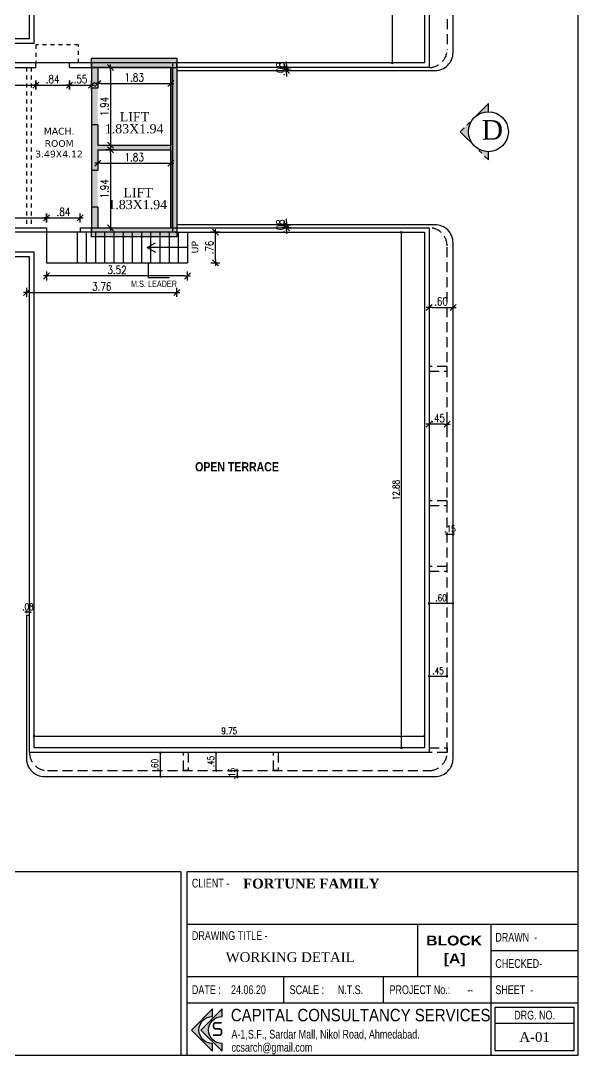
# Model space of a CAD drawing. Header units: inches. Extents: x 14331 to 14549, y 2557 to 2714.
# Drawn here: x 14510.08 to 14524.02, y 2571.93 to 2597.78 of the extents above; entities that cross this region are included whole.
import ezdxf
from ezdxf.enums import TextEntityAlignment as Align

# ---------------------------------------------------------------- set-up
doc = ezdxf.new("R2010")
doc.units = ezdxf.units.IN
doc.header["$LTSCALE"] = 0.25
doc.header["$MEASUREMENT"] = 0
doc.header["$PDMODE"] = 35
for name, pattern in [('CENTER2', [1.125, 0.75, -0.125, 0.125, -0.125]), ('DASHEDX2', [1.5, 1, -0.5]), ('HIDDEN', [0.375, 0.25, -0.125])]:
    doc.linetypes.add(name, pattern=pattern)
for name, color, linetype in [('dim-details', 7, 'Continuous'), ('edges', 1, 'Continuous'), ('proj-internal', 1, 'DASHEDX2'), ('ROOM TEXT', 7, 'Continuous'), ('SECLINE', 7, 'HIDDEN'), ('steel', 251, 'Continuous'), ('text', 7, 'Continuous'), ('text-large', 7, 'Continuous'), ('text-small', 7, 'Continuous'), ('vp', 7, 'Continuous'), ('wall', 7, 'Continuous'), ('wall hatch', 7, 'Continuous'), ('walls', 7, 'Continuous'), ('WORKING DIM', 7, 'Continuous')]:
    doc.layers.add(name, color=color, linetype=linetype)
doc.layers.add('P-COL', color=7, linetype='Continuous', lineweight=30)
doc.layers.add('P-COLHAT', color=8, linetype='Continuous', lineweight=25)
doc.styles.add('ARIAL', font='TIMES_0.TTF')
doc.styles.add('ARL', font='swisscl_0.ttf')
doc.styles.add('B', font='ARIBLK_0.TTF')
doc.styles.add('BOLD TIME', font='TIMESBD_0.TTF')
doc.styles.add('romans', font='romans.shx', dxfattribs={"width": 0.8})
doc.styles.add('SansSerif', font='sanss__.ttf', dxfattribs={"width": 0.8})
doc.styles.add('TIME', font='TIMES_0.TTF')
doc.styles.add('verdana', font='VERDANA_0.TTF')
doc.styles.add('XFD', font='ARIALNB_0.TTF')
doc.dimstyles.new('121', dxfattribs={"dimscale": 0.1, "dimtxt": 1.65, "dimasz": 0.2, "dimexe": 0.03125, "dimexo": 0.25, "dimgap": 0.5, "dimtad": 1, "dimzin": 4, "dimdsep": 46, "dimtxsty": 'romans', "dimblk1": 'MINITICK', "dimblk2": 'MINITICK', "dimsah": 1, "dimcen": 1, "dimse1": 1, "dimse2": 1, "dimclrd": 252, "dimclre": 256, "dimclrt": 7, "dimadec": 3, "dimazin": 0, "dimtfac": 0.8, "dimtix": 1, "dimtmove": 2, "dimatfit": 3, "dimfxl": 0, "dimtolj": 1, "dimtzin": 3, "dimarcsym": 0})
doc.dimstyles.new('minitick-100', dxfattribs={"dimscale": 0.1, "dimtxt": 2, "dimasz": 0.75, "dimexe": 0.03125, "dimexo": 0.25, "dimgap": 0.5, "dimtad": 1, "dimzin": 4, "dimdsep": 46, "dimtxsty": 'romans', "dimblk1": 'MINITICK', "dimblk2": 'MINITICK', "dimsah": 1, "dimcen": 1, "dimse1": 1, "dimse2": 1, "dimclrd": 252, "dimclre": 256, "dimclrt": 256, "dimadec": 3, "dimazin": 0, "dimtfac": 0.8, "dimtix": 1, "dimtmove": 2, "dimatfit": 3, "dimfxl": 0, "dimtolj": 1, "dimtzin": 3, "dimarcsym": 0})

# ---------------------------------------------------------------- blocks, each defined once
blk = doc.blocks.new('MINITICK')
at = {"color": 7}
for p, q in [((1, 1), (-1, -1)), ((-1, 0), (1, 0)), ((0, -1.5), (0, 1.5))]:
    blk.add_line(p, q, dxfattribs=at)
blk = doc.blocks.new('*D7')
at = {"layer": 'Defpoints', "color": 0, "transparency": 16777216}
for p in [(14510.731, 2592.26), (14514.25, 2592.018), (14510.731, 2591.399)]:
    blk.add_point(p, dxfattribs=at)
at = {"layer": 'dim-details', "color": 252, "lineweight": -2, "transparency": 16777216}
blk.add_line((14514.175, 2591.399), (14510.806, 2591.399), dxfattribs=at)
at = {"layer": 'dim-details', "color": 252, "lineweight": -2, "transparency": 16777216, "xscale": 0.07500000000000001, "yscale": 0.07500000000000001, "zscale": 0.07500000000000001, "rotation": 180}
blk.add_blockref('MINITICK', (14510.731, 2591.399), dxfattribs=at)
at = {"layer": 'dim-details', "color": 252, "lineweight": -2, "transparency": 16777216, "xscale": 0.07500000000000001, "yscale": 0.07500000000000001, "zscale": 0.07500000000000001}
blk.add_blockref('MINITICK', (14514.25, 2591.399), dxfattribs=at)
at = {"layer": 'dim-details', "transparency": 16777216, "insert": (14512.49, 2591.549), "char_height": 0.2, "attachment_point": 5, "style": 'romans'}
blk.add_mtext('\\A1;3.52', dxfattribs=at)
blk = doc.blocks.new('*D8')
at = {"layer": 'Defpoints', "color": 0, "ltscale": 10, "transparency": 16777216}
for p in [(14510.232, 2593.182), (14513.988, 2593.182), (14513.988, 2590.987)]:
    blk.add_point(p, dxfattribs=at)
at = {"layer": 'walls', "color": 252, "lineweight": -2, "ltscale": 10, "transparency": 16777216}
blk.add_line((14510.307, 2590.987), (14513.913, 2590.987), dxfattribs=at)
at = {"layer": 'walls', "color": 252, "lineweight": -2, "ltscale": 10, "transparency": 16777216, "xscale": 0.07500000000000001, "yscale": 0.07500000000000001, "zscale": 0.07500000000000001, "rotation": 180}
blk.add_blockref('MINITICK', (14510.232, 2590.987), dxfattribs=at)
at = {"layer": 'walls', "color": 252, "lineweight": -2, "ltscale": 10, "transparency": 16777216, "xscale": 0.07500000000000001, "yscale": 0.07500000000000001, "zscale": 0.07500000000000001}
blk.add_blockref('MINITICK', (14513.988, 2590.987), dxfattribs=at)
at = {"layer": 'walls', "ltscale": 10, "transparency": 16777216, "insert": (14512.11, 2591.137), "char_height": 0.2, "attachment_point": 5, "style": 'romans'}
blk.add_mtext('\\A1;3.76', dxfattribs=at)
blk = doc.blocks.new('*D9')
at = {"layer": 'Defpoints', "color": 0, "ltscale": 10, "transparency": 16777216}
for p in [(14514.25, 2592.49), (14514.948, 2592.49), (14514.25, 2591.73)]:
    blk.add_point(p, dxfattribs=at)
at = {"layer": 'dim-details', "color": 252, "lineweight": -2, "ltscale": 10, "transparency": 16777216}
blk.add_line((14514.948, 2591.805), (14514.948, 2592.415), dxfattribs=at)
at = {"layer": 'dim-details', "color": 252, "lineweight": -2, "ltscale": 10, "transparency": 16777216, "xscale": 0.07500000000000001, "yscale": 0.07500000000000001, "zscale": 0.07500000000000001}
for p, rotation in [((14514.948, 2592.49), 90), ((14514.948, 2591.73), 270)]:
    blk.add_blockref('MINITICK', p, dxfattribs=dict(at, rotation=rotation))
at = {"layer": 'dim-details', "ltscale": 10, "transparency": 16777216, "insert": (14514.798, 2592.11), "char_height": 0.2, "attachment_point": 5, "rotation": 90, "style": 'romans'}
blk.add_mtext('\\A1;.76', dxfattribs=at)
blk = doc.blocks.new('TITLE')
at = {"layer": 'text-large'}
for points in [[(-2.4884, 0.3588), (-2.4884, 0.4159), (-2.6781, 0.2261), (-2.4884, 0.0364), (-2.4884, 0.0935), (-2.4884, 0.1047, -1), (-2.4884, 0.3476)], [(-2.5931, 0.2261), (-2.4033, 0.0364), (-2.4033, 0.0935), (-2.4033, 0.1047, -1), (-2.4033, 0.3476), (-2.4033, 0.3588), (-2.4033, 0.4159)]]:
    blk.add_hatch(color=256, dxfattribs=at).paths.add_polyline_path(points)
for points in [[(-2.4884, 0.4159), (-2.6781, 0.2261), (-2.4884, 0.0364), (-2.4884, 0.0935), (-2.4884, 0.1047, -1), (-2.4884, 0.3476), (-2.4884, 0.3588)], [(-2.4033, 0.4159), (-2.5931, 0.2261), (-2.4033, 0.0364), (-2.4033, 0.0935), (-2.4033, 0.1047, -1), (-2.4033, 0.3476), (-2.4033, 0.3588)]]:
    blk.add_lwpolyline(points, format="xyb", close=True, dxfattribs=at)
at = {"layer": 'text-small', "color": 174, "true_color": 0x00008f, "const_width": 0.015}
blk.add_lwpolyline([(-2.4076, 0.2911), (-2.4592, 0.2911, 0.414214), (-2.4792, 0.2711), (-2.4792, 0.2558, 0.414214), (-2.4592, 0.2358), (-2.4282, 0.2358, -0.414214), (-2.4082, 0.2158), (-2.4082, 0.2, -0.414214), (-2.4282, 0.18), (-2.4832, 0.18)], format="xyb", dxfattribs=at)
at = {"layer": 'text-large', "style": 'SansSerif', "width": 0.861038}
blk.add_text(' CAPITAL CONSULTANCY SERVICES', height=0.111328, dxfattribs=at).set_placement((-2.3621, 0.3036))
at = {"layer": 'text-small', "color": 174, "true_color": 0x00008f, "style": 'ARL'}
for s, p in [('A-1,S.F., Sardar Mall, Nikol Road, Ahmedabad.', (-2.3194, 0.1492)), ('ccsarch@gmail.com', (-2.3194, 0.0322))]:
    blk.add_text(s, height=0.078125, dxfattribs=at).set_placement(p)
blk = doc.blocks.new('*D1041')
at = {"layer": 'Defpoints', "color": 0, "ltscale": 10, "transparency": 16777216}
for p in [(14512.007, 2596.349), (14513.836, 2596.349), (14513.836, 2596.208)]:
    blk.add_point(p, dxfattribs=at)
at = {"layer": 'dim-details', "color": 252, "lineweight": -2, "ltscale": 10, "transparency": 16777216}
blk.add_line((14512.082, 2596.208), (14513.761, 2596.208), dxfattribs=at)
at = {"layer": 'dim-details', "color": 252, "lineweight": -2, "ltscale": 10, "transparency": 16777216, "xscale": 0.07500000000000001, "yscale": 0.07500000000000001, "zscale": 0.07500000000000001, "rotation": 180}
blk.add_blockref('MINITICK', (14512.007, 2596.208), dxfattribs=at)
at = {"layer": 'dim-details', "color": 252, "lineweight": -2, "ltscale": 10, "transparency": 16777216, "xscale": 0.07500000000000001, "yscale": 0.07500000000000001, "zscale": 0.07500000000000001}
blk.add_blockref('MINITICK', (14513.836, 2596.208), dxfattribs=at)
at = {"layer": 'dim-details', "ltscale": 10, "transparency": 16777216, "insert": (14512.921, 2596.358), "char_height": 0.2, "attachment_point": 5, "style": 'romans'}
blk.add_mtext('\\A1;1.83', dxfattribs=at)
blk = doc.blocks.new('*D1042')
at = {"layer": 'Defpoints', "color": 0, "ltscale": 10, "transparency": 16777216}
for p in [(14512.007, 2596.606), (14512.314, 2594.663), (14512.325, 2594.663)]:
    blk.add_point(p, dxfattribs=at)
at = {"layer": 'dim-details', "color": 252, "lineweight": -2, "ltscale": 10, "transparency": 16777216}
blk.add_line((14512.325, 2596.531), (14512.325, 2594.738), dxfattribs=at)
at = {"layer": 'dim-details', "color": 252, "lineweight": -2, "ltscale": 10, "transparency": 16777216, "xscale": 0.07500000000000001, "yscale": 0.07500000000000001, "zscale": 0.07500000000000001}
for p, rotation in [((14512.325, 2596.606), 90), ((14512.325, 2594.663), 270)]:
    blk.add_blockref('MINITICK', p, dxfattribs=dict(at, rotation=rotation))
at = {"layer": 'dim-details', "ltscale": 10, "transparency": 16777216, "insert": (14512.175, 2595.635), "char_height": 0.2, "attachment_point": 5, "rotation": 90, "style": 'romans'}
blk.add_mtext('\\A1;1.94', dxfattribs=at)
blk = doc.blocks.new('*D1043')
at = {"layer": 'Defpoints', "color": 0, "ltscale": 10, "transparency": 16777216}
for p in [(14512.007, 2594.549), (14513.836, 2594.549), (14513.836, 2594.215)]:
    blk.add_point(p, dxfattribs=at)
at = {"layer": 'dim-details', "color": 252, "lineweight": -2, "ltscale": 10, "transparency": 16777216}
blk.add_line((14512.082, 2594.215), (14513.761, 2594.215), dxfattribs=at)
at = {"layer": 'dim-details', "color": 252, "lineweight": -2, "ltscale": 10, "transparency": 16777216, "xscale": 0.07500000000000001, "yscale": 0.07500000000000001, "zscale": 0.07500000000000001, "rotation": 180}
blk.add_blockref('MINITICK', (14512.007, 2594.215), dxfattribs=at)
at = {"layer": 'dim-details', "color": 252, "lineweight": -2, "ltscale": 10, "transparency": 16777216, "xscale": 0.07500000000000001, "yscale": 0.07500000000000001, "zscale": 0.07500000000000001}
blk.add_blockref('MINITICK', (14513.836, 2594.215), dxfattribs=at)
at = {"layer": 'dim-details', "ltscale": 10, "transparency": 16777216, "insert": (14512.921, 2594.365), "char_height": 0.2, "attachment_point": 5, "style": 'romans'}
blk.add_mtext('\\A1;1.83', dxfattribs=at)
blk = doc.blocks.new('*D1044')
at = {"layer": 'Defpoints', "color": 0, "ltscale": 10, "transparency": 16777216}
for p in [(14512.007, 2594.549), (14512.314, 2592.605), (14512.325, 2592.605)]:
    blk.add_point(p, dxfattribs=at)
at = {"layer": 'dim-details', "color": 252, "lineweight": -2, "ltscale": 10, "transparency": 16777216}
blk.add_line((14512.325, 2594.474), (14512.325, 2592.68), dxfattribs=at)
at = {"layer": 'dim-details', "color": 252, "lineweight": -2, "ltscale": 10, "transparency": 16777216, "xscale": 0.07500000000000001, "yscale": 0.07500000000000001, "zscale": 0.07500000000000001}
for p, rotation in [((14512.325, 2594.549), 90), ((14512.325, 2592.605), 270)]:
    blk.add_blockref('MINITICK', p, dxfattribs=dict(at, rotation=rotation))
at = {"layer": 'dim-details', "ltscale": 10, "transparency": 16777216, "insert": (14512.175, 2593.577), "char_height": 0.2, "attachment_point": 5, "rotation": 90, "style": 'romans'}
blk.add_mtext('\\A1;1.94', dxfattribs=at)
blk = doc.blocks.new('*D1051')
at = {"layer": 'Defpoints', "color": 0, "ltscale": 10, "transparency": 16777216}
for p in [(14508.208, 2596.606), (14510.461, 2596.606), (14510.461, 2596.168)]:
    blk.add_point(p, dxfattribs=at)
at = {"layer": 'dim-details', "color": 252, "lineweight": -2, "ltscale": 10, "transparency": 16777216}
blk.add_line((14508.283, 2596.168), (14510.386, 2596.168), dxfattribs=at)
at = {"layer": 'dim-details', "color": 252, "lineweight": -2, "ltscale": 10, "transparency": 16777216, "xscale": 0.07500000000000001, "yscale": 0.07500000000000001, "zscale": 0.07500000000000001, "rotation": 180}
blk.add_blockref('MINITICK', (14508.208, 2596.168), dxfattribs=at)
at = {"layer": 'dim-details', "color": 252, "lineweight": -2, "ltscale": 10, "transparency": 16777216, "xscale": 0.07500000000000001, "yscale": 0.07500000000000001, "zscale": 0.07500000000000001}
blk.add_blockref('MINITICK', (14510.461, 2596.168), dxfattribs=at)
at = {"layer": 'dim-details', "ltscale": 10, "transparency": 16777216, "insert": (14509.334, 2596.318), "char_height": 0.2, "attachment_point": 5, "style": 'romans'}
blk.add_mtext('\\A1;2.25', dxfattribs=at)
blk = doc.blocks.new('*D1052')
at = {"layer": 'Defpoints', "color": 0, "ltscale": 10, "transparency": 16777216}
for p in [(14510.461, 2596.606), (14511.301, 2596.606), (14511.301, 2596.168)]:
    blk.add_point(p, dxfattribs=at)
at = {"layer": 'dim-details', "color": 252, "lineweight": -2, "ltscale": 10, "transparency": 16777216}
blk.add_line((14510.536, 2596.168), (14511.226, 2596.168), dxfattribs=at)
at = {"layer": 'dim-details', "color": 252, "lineweight": -2, "ltscale": 10, "transparency": 16777216, "xscale": 0.07500000000000001, "yscale": 0.07500000000000001, "zscale": 0.07500000000000001, "rotation": 180}
blk.add_blockref('MINITICK', (14510.461, 2596.168), dxfattribs=at)
at = {"layer": 'dim-details', "color": 252, "lineweight": -2, "ltscale": 10, "transparency": 16777216, "xscale": 0.07500000000000001, "yscale": 0.07500000000000001, "zscale": 0.07500000000000001}
blk.add_blockref('MINITICK', (14511.301, 2596.168), dxfattribs=at)
at = {"layer": 'dim-details', "ltscale": 10, "transparency": 16777216, "insert": (14510.881, 2596.318), "char_height": 0.2, "attachment_point": 5, "style": 'romans'}
blk.add_mtext('\\A1;.84', dxfattribs=at)
blk = doc.blocks.new('*D1053')
at = {"layer": 'Defpoints', "color": 0, "ltscale": 10, "transparency": 16777216}
for p in [(14511.301, 2596.606), (14511.854, 2596.606), (14511.854, 2596.168)]:
    blk.add_point(p, dxfattribs=at)
at = {"layer": 'dim-details', "color": 252, "lineweight": -2, "ltscale": 10, "transparency": 16777216}
blk.add_line((14511.376, 2596.168), (14511.779, 2596.168), dxfattribs=at)
at = {"layer": 'dim-details', "color": 252, "lineweight": -2, "ltscale": 10, "transparency": 16777216, "xscale": 0.07500000000000001, "yscale": 0.07500000000000001, "zscale": 0.07500000000000001, "rotation": 180}
blk.add_blockref('MINITICK', (14511.301, 2596.168), dxfattribs=at)
at = {"layer": 'dim-details', "color": 252, "lineweight": -2, "ltscale": 10, "transparency": 16777216, "xscale": 0.07500000000000001, "yscale": 0.07500000000000001, "zscale": 0.07500000000000001}
blk.add_blockref('MINITICK', (14511.854, 2596.168), dxfattribs=at)
at = {"layer": 'dim-details', "ltscale": 10, "transparency": 16777216, "insert": (14511.578, 2596.318), "char_height": 0.2, "attachment_point": 5, "style": 'romans'}
blk.add_mtext('\\A1;.55', dxfattribs=at)
blk = doc.blocks.new('*D1057')
at = {"layer": 'Defpoints', "color": 0, "ltscale": 10, "transparency": 16777216}
for p in [(14510.731, 2592.851), (14508.208, 2592.605), (14510.731, 2592.605)]:
    blk.add_point(p, dxfattribs=at)
at = {"layer": 'dim-details', "color": 252, "lineweight": -2, "ltscale": 10, "transparency": 16777216}
blk.add_line((14508.283, 2592.851), (14510.656, 2592.851), dxfattribs=at)
at = {"layer": 'dim-details', "color": 252, "lineweight": -2, "ltscale": 10, "transparency": 16777216, "xscale": 0.07500000000000001, "yscale": 0.07500000000000001, "zscale": 0.07500000000000001, "rotation": 180}
blk.add_blockref('MINITICK', (14508.208, 2592.851), dxfattribs=at)
at = {"layer": 'dim-details', "color": 252, "lineweight": -2, "ltscale": 10, "transparency": 16777216, "xscale": 0.07500000000000001, "yscale": 0.07500000000000001, "zscale": 0.07500000000000001}
blk.add_blockref('MINITICK', (14510.731, 2592.851), dxfattribs=at)
at = {"layer": 'dim-details', "ltscale": 10, "transparency": 16777216, "insert": (14509.469, 2593.001), "char_height": 0.2, "attachment_point": 5, "style": 'romans'}
blk.add_mtext('\\A1;2.52', dxfattribs=at)
blk = doc.blocks.new('*D1058')
at = {"layer": 'Defpoints', "color": 0, "ltscale": 10, "transparency": 16777216}
for p in [(14511.571, 2592.851), (14510.731, 2592.605), (14511.571, 2592.605)]:
    blk.add_point(p, dxfattribs=at)
at = {"layer": 'dim-details', "color": 252, "lineweight": -2, "ltscale": 10, "transparency": 16777216}
blk.add_line((14510.806, 2592.851), (14511.496, 2592.851), dxfattribs=at)
at = {"layer": 'dim-details', "color": 252, "lineweight": -2, "ltscale": 10, "transparency": 16777216, "xscale": 0.07500000000000001, "yscale": 0.07500000000000001, "zscale": 0.07500000000000001, "rotation": 180}
blk.add_blockref('MINITICK', (14510.731, 2592.851), dxfattribs=at)
at = {"layer": 'dim-details', "color": 252, "lineweight": -2, "ltscale": 10, "transparency": 16777216, "xscale": 0.07500000000000001, "yscale": 0.07500000000000001, "zscale": 0.07500000000000001}
blk.add_blockref('MINITICK', (14511.571, 2592.851), dxfattribs=at)
at = {"layer": 'dim-details', "ltscale": 10, "transparency": 16777216, "insert": (14511.151, 2593.001), "char_height": 0.2, "attachment_point": 5, "style": 'romans'}
blk.add_mtext('\\A1;.84', dxfattribs=at)
blk = doc.blocks.new('*D1063')
at = {"layer": 'Defpoints', "color": 0, "transparency": 16777216}
for p in [(14510.419, 2580.654), (14520.173, 2580.654), (14520.173, 2579.904)]:
    blk.add_point(p, dxfattribs=at)
at = {"layer": 'WORKING DIM', "color": 252, "lineweight": -2, "transparency": 16777216}
blk.add_line((14510.439, 2579.904), (14520.153, 2579.904), dxfattribs=at)
at = {"layer": 'WORKING DIM', "color": 252, "lineweight": -2, "transparency": 16777216, "xscale": 0.02, "yscale": 0.02, "zscale": 0.02, "rotation": 180}
blk.add_blockref('MINITICK', (14510.419, 2579.904), dxfattribs=at)
at = {"layer": 'WORKING DIM', "color": 252, "lineweight": -2, "transparency": 16777216, "xscale": 0.02, "yscale": 0.02, "zscale": 0.02}
blk.add_blockref('MINITICK', (14520.173, 2579.904), dxfattribs=at)
at = {"layer": 'WORKING DIM', "color": 7, "transparency": 16777216, "insert": (14515.296, 2580.036), "char_height": 0.165, "attachment_point": 5, "style": 'romans'}
blk.add_mtext('\\A1;9.75', dxfattribs=at)
blk = doc.blocks.new('*D1064')
at = {"layer": 'Defpoints', "color": 0, "transparency": 16777216}
for p in [(14519.596, 2592.49), (14519.684, 2592.49), (14519.684, 2579.61)]:
    blk.add_point(p, dxfattribs=at)
at = {"layer": 'WORKING DIM', "color": 252, "lineweight": -2, "transparency": 16777216}
blk.add_line((14519.596, 2579.63), (14519.596, 2592.47), dxfattribs=at)
at = {"layer": 'WORKING DIM', "color": 252, "lineweight": -2, "transparency": 16777216, "xscale": 0.02, "yscale": 0.02, "zscale": 0.02}
for p, rotation in [((14519.596, 2592.49), 90), ((14519.596, 2579.61), 270)]:
    blk.add_blockref('MINITICK', p, dxfattribs=dict(at, rotation=rotation))
at = {"layer": 'WORKING DIM', "color": 7, "transparency": 16777216, "insert": (14519.463, 2586.05), "char_height": 0.165, "attachment_point": 5, "rotation": 90, "style": 'romans'}
blk.add_mtext('\\A1;12.88', dxfattribs=at)
blk = doc.blocks.new('*D1068')
at = {"layer": 'Defpoints', "color": 0, "transparency": 16777216}
for p in [(14519.426, 2610.821), (14519.363, 2596.721), (14519.426, 2596.721)]:
    blk.add_point(p, dxfattribs=at)
at = {"layer": 'WORKING DIM', "color": 252, "lineweight": -2, "transparency": 16777216}
blk.add_line((14519.363, 2610.801), (14519.363, 2596.741), dxfattribs=at)
at = {"layer": 'WORKING DIM', "color": 252, "lineweight": -2, "transparency": 16777216, "xscale": 0.02, "yscale": 0.02, "zscale": 0.02}
for p, rotation in [((14519.363, 2610.821), 90), ((14519.363, 2596.721), 270)]:
    blk.add_blockref('MINITICK', p, dxfattribs=dict(at, rotation=rotation))
at = {"layer": 'WORKING DIM', "color": 7, "transparency": 16777216, "insert": (14519.231, 2603.771), "char_height": 0.165, "attachment_point": 5, "rotation": 90, "style": 'romans'}
blk.add_mtext('\\A1;14.10', dxfattribs=at)
blk = doc.blocks.new('*D1220')
at = {"layer": 'Defpoints', "color": 0, "transparency": 16777216}
for p in [(14510.229, 2583.005), (14510.229, 2582.925), (14510.304, 2582.925)]:
    blk.add_point(p, dxfattribs=at)
at = {"layer": 'WORKING DIM', "color": 252, "lineweight": -2, "transparency": 16777216}
for p, q in [((14510.209, 2583.005), (14510.189, 2583.005)), ((14510.304, 2583.005), (14510.229, 2583.005)), ((14510.324, 2583.005), (14510.344, 2583.005))]:
    blk.add_line(p, q, dxfattribs=at)
at = {"layer": 'WORKING DIM', "color": 252, "lineweight": -2, "transparency": 16777216, "xscale": 0.02, "yscale": 0.02, "zscale": 0.02}
blk.add_blockref('MINITICK', (14510.229, 2583.005), dxfattribs=at)
at = {"layer": 'WORKING DIM', "color": 252, "lineweight": -2, "transparency": 16777216, "xscale": 0.02, "yscale": 0.02, "zscale": 0.02, "rotation": 180}
blk.add_blockref('MINITICK', (14510.304, 2583.005), dxfattribs=at)
at = {"layer": 'WORKING DIM', "color": 7, "transparency": 16777216, "insert": (14510.266, 2583.137), "char_height": 0.165, "attachment_point": 5, "style": 'romans'}
blk.add_mtext('\\A1;.08', dxfattribs=at)
blk = doc.blocks.new('*D1224')
at = {"layer": 'Defpoints', "color": 0, "transparency": 16777216}
for p in [(14513.265, 2579.495), (14513.265, 2578.895), (14513.568, 2578.895)]:
    blk.add_point(p, dxfattribs=at)
at = {"layer": 'WORKING DIM', "color": 252, "lineweight": -2, "transparency": 16777216}
blk.add_line((14513.568, 2579.475), (14513.568, 2578.915), dxfattribs=at)
at = {"layer": 'WORKING DIM', "color": 252, "lineweight": -2, "transparency": 16777216, "xscale": 0.02, "yscale": 0.02, "zscale": 0.02}
for p, rotation in [((14513.568, 2579.495), 90), ((14513.568, 2578.895), 270)]:
    blk.add_blockref('MINITICK', p, dxfattribs=dict(at, rotation=rotation))
at = {"layer": 'WORKING DIM', "color": 7, "transparency": 16777216, "insert": (14513.435, 2579.195), "char_height": 0.165, "attachment_point": 5, "rotation": 90, "style": 'romans'}
blk.add_mtext('\\A1;.60', dxfattribs=at)
blk = doc.blocks.new('*D1225')
at = {"layer": 'Defpoints', "color": 0, "transparency": 16777216}
for p in [(14514.79, 2579.495), (14514.966, 2579.495), (14514.79, 2579.045)]:
    blk.add_point(p, dxfattribs=at)
at = {"layer": 'WORKING DIM', "color": 252, "lineweight": -2, "transparency": 16777216}
blk.add_line((14514.966, 2579.065), (14514.966, 2579.475), dxfattribs=at)
at = {"layer": 'WORKING DIM', "color": 252, "lineweight": -2, "transparency": 16777216, "xscale": 0.02, "yscale": 0.02, "zscale": 0.02}
for p, rotation in [((14514.966, 2579.495), 90), ((14514.966, 2579.045), 270)]:
    blk.add_blockref('MINITICK', p, dxfattribs=dict(at, rotation=rotation))
at = {"layer": 'WORKING DIM', "color": 7, "transparency": 16777216, "insert": (14514.834, 2579.27), "char_height": 0.165, "attachment_point": 5, "rotation": 90, "style": 'romans'}
blk.add_mtext('\\A1;.45', dxfattribs=at)
blk = doc.blocks.new('*D1226')
at = {"layer": 'Defpoints', "color": 0, "transparency": 16777216}
for p in [(14515.253, 2579.045), (14515.253, 2578.895), (14515.495, 2578.895)]:
    blk.add_point(p, dxfattribs=at)
at = {"layer": 'WORKING DIM', "color": 252, "lineweight": -2, "transparency": 16777216}
for p, q in [((14515.495, 2579.065), (14515.495, 2579.085)), ((14515.495, 2579.045), (14515.495, 2578.895)), ((14515.495, 2578.875), (14515.495, 2578.855))]:
    blk.add_line(p, q, dxfattribs=at)
at = {"layer": 'WORKING DIM', "color": 252, "lineweight": -2, "transparency": 16777216, "xscale": 0.02, "yscale": 0.02, "zscale": 0.02}
for p, rotation in [((14515.495, 2579.045), 270), ((14515.495, 2578.895), 90)]:
    blk.add_blockref('MINITICK', p, dxfattribs=dict(at, rotation=rotation))
at = {"layer": 'WORKING DIM', "color": 7, "transparency": 16777216, "insert": (14515.363, 2578.97), "char_height": 0.165, "attachment_point": 5, "rotation": 90, "style": 'romans'}
blk.add_mtext('\\A1;.15', dxfattribs=at)
blk = doc.blocks.new('*D1229')
at = {"layer": 'Defpoints', "color": 0, "transparency": 16777216}
for p in [(14520.738, 2581.406), (14520.288, 2580.974), (14520.738, 2580.974)]:
    blk.add_point(p, dxfattribs=at)
at = {"layer": 'WORKING DIM', "color": 252, "lineweight": -2, "transparency": 16777216}
blk.add_line((14520.308, 2581.406), (14520.718, 2581.406), dxfattribs=at)
at = {"layer": 'WORKING DIM', "color": 252, "lineweight": -2, "transparency": 16777216, "xscale": 0.02, "yscale": 0.02, "zscale": 0.02, "rotation": 180}
blk.add_blockref('MINITICK', (14520.288, 2581.406), dxfattribs=at)
at = {"layer": 'WORKING DIM', "color": 252, "lineweight": -2, "transparency": 16777216, "xscale": 0.02, "yscale": 0.02, "zscale": 0.02}
blk.add_blockref('MINITICK', (14520.738, 2581.406), dxfattribs=at)
at = {"layer": 'WORKING DIM', "color": 7, "transparency": 16777216, "insert": (14520.513, 2581.538), "char_height": 0.165, "attachment_point": 5, "style": 'romans'}
blk.add_mtext('\\A1;.45', dxfattribs=at)
blk = doc.blocks.new('*D1230')
at = {"layer": 'Defpoints', "color": 0, "transparency": 16777216}
for p in [(14520.288, 2583.036), (14520.888, 2583.224), (14520.888, 2583.036)]:
    blk.add_point(p, dxfattribs=at)
at = {"layer": 'WORKING DIM', "color": 252, "lineweight": -2, "transparency": 16777216}
blk.add_line((14520.308, 2583.224), (14520.868, 2583.224), dxfattribs=at)
at = {"layer": 'WORKING DIM', "color": 252, "lineweight": -2, "transparency": 16777216, "xscale": 0.02, "yscale": 0.02, "zscale": 0.02, "rotation": 180}
blk.add_blockref('MINITICK', (14520.288, 2583.224), dxfattribs=at)
at = {"layer": 'WORKING DIM', "color": 252, "lineweight": -2, "transparency": 16777216, "xscale": 0.02, "yscale": 0.02, "zscale": 0.02}
blk.add_blockref('MINITICK', (14520.888, 2583.224), dxfattribs=at)
at = {"layer": 'WORKING DIM', "color": 7, "transparency": 16777216, "insert": (14520.588, 2583.357), "char_height": 0.165, "attachment_point": 5, "style": 'romans'}
blk.add_mtext('\\A1;.60', dxfattribs=at)
blk = doc.blocks.new('*D1231')
at = {"layer": 'Defpoints', "color": 0, "transparency": 16777216}
for p in [(14520.738, 2585.32), (14520.888, 2585.32), (14520.888, 2584.949)]:
    blk.add_point(p, dxfattribs=at)
at = {"layer": 'WORKING DIM', "color": 252, "lineweight": -2, "transparency": 16777216}
for p, q in [((14520.718, 2584.949), (14520.698, 2584.949)), ((14520.738, 2584.949), (14520.888, 2584.949)), ((14520.908, 2584.949), (14520.928, 2584.949))]:
    blk.add_line(p, q, dxfattribs=at)
at = {"layer": 'WORKING DIM', "color": 252, "lineweight": -2, "transparency": 16777216, "xscale": 0.02, "yscale": 0.02, "zscale": 0.02}
blk.add_blockref('MINITICK', (14520.738, 2584.949), dxfattribs=at)
at = {"layer": 'WORKING DIM', "color": 252, "lineweight": -2, "transparency": 16777216, "xscale": 0.02, "yscale": 0.02, "zscale": 0.02, "rotation": 180}
blk.add_blockref('MINITICK', (14520.888, 2584.949), dxfattribs=at)
at = {"layer": 'WORKING DIM', "color": 7, "transparency": 16777216, "insert": (14520.813, 2585.082), "char_height": 0.165, "attachment_point": 5, "style": 'romans'}
blk.add_mtext('\\A1;.15', dxfattribs=at)
blk = doc.blocks.new('*D1233')
at = {"layer": 'Defpoints', "color": 0, "ltscale": 10, "transparency": 16777216}
for p in [(14520.288, 2590.808), (14520.888, 2590.808), (14520.888, 2590.614)]:
    blk.add_point(p, dxfattribs=at)
at = {"layer": 'dim-details', "color": 252, "lineweight": -2, "ltscale": 10, "transparency": 16777216}
blk.add_line((14520.363, 2590.614), (14520.813, 2590.614), dxfattribs=at)
at = {"layer": 'dim-details', "color": 252, "lineweight": -2, "ltscale": 10, "transparency": 16777216, "xscale": 0.07500000000000001, "yscale": 0.07500000000000001, "zscale": 0.07500000000000001, "rotation": 180}
blk.add_blockref('MINITICK', (14520.288, 2590.614), dxfattribs=at)
at = {"layer": 'dim-details', "color": 252, "lineweight": -2, "ltscale": 10, "transparency": 16777216, "xscale": 0.07500000000000001, "yscale": 0.07500000000000001, "zscale": 0.07500000000000001}
blk.add_blockref('MINITICK', (14520.888, 2590.614), dxfattribs=at)
at = {"layer": 'dim-details', "ltscale": 10, "transparency": 16777216, "insert": (14520.588, 2590.764), "char_height": 0.2, "attachment_point": 5, "style": 'romans'}
blk.add_mtext('\\A1;.60', dxfattribs=at)
blk = doc.blocks.new('*D1232')
at = {"layer": 'Defpoints', "color": 0, "ltscale": 10, "transparency": 16777216}
for p in [(14520.288, 2587.696), (14520.288, 2587.512), (14520.738, 2587.512)]:
    blk.add_point(p, dxfattribs=at)
at = {"layer": 'dim-details', "color": 252, "lineweight": -2, "ltscale": 10, "transparency": 16777216}
blk.add_line((14520.663, 2587.696), (14520.363, 2587.696), dxfattribs=at)
at = {"layer": 'dim-details', "color": 252, "lineweight": -2, "ltscale": 10, "transparency": 16777216, "xscale": 0.07500000000000001, "yscale": 0.07500000000000001, "zscale": 0.07500000000000001, "rotation": 180}
blk.add_blockref('MINITICK', (14520.288, 2587.696), dxfattribs=at)
at = {"layer": 'dim-details', "color": 252, "lineweight": -2, "ltscale": 10, "transparency": 16777216, "xscale": 0.07500000000000001, "yscale": 0.07500000000000001, "zscale": 0.07500000000000001}
blk.add_blockref('MINITICK', (14520.738, 2587.696), dxfattribs=at)
at = {"layer": 'dim-details', "ltscale": 10, "transparency": 16777216, "insert": (14520.513, 2587.846), "char_height": 0.2, "attachment_point": 5, "style": 'romans'}
blk.add_mtext('\\A1;.45', dxfattribs=at)
blk = doc.blocks.new('*D1235')
at = {"layer": 'Defpoints', "color": 0, "ltscale": 10, "transparency": 16777216}
for p in [(14516.254, 2592.68), (14516.254, 2592.605), (14516.726, 2592.605)]:
    blk.add_point(p, dxfattribs=at)
at = {"layer": 'dim-details', "color": 252, "lineweight": -2, "ltscale": 10, "transparency": 16777216}
for p, q in [((14516.726, 2592.755), (14516.726, 2592.83)), ((14516.726, 2592.68), (14516.726, 2592.605)), ((14516.726, 2592.53), (14516.726, 2592.455))]:
    blk.add_line(p, q, dxfattribs=at)
at = {"layer": 'dim-details', "color": 252, "lineweight": -2, "ltscale": 10, "transparency": 16777216, "xscale": 0.07500000000000001, "yscale": 0.07500000000000001, "zscale": 0.07500000000000001}
for p, rotation in [((14516.726, 2592.68), 270), ((14516.726, 2592.605), 90)]:
    blk.add_blockref('MINITICK', p, dxfattribs=dict(at, rotation=rotation))
at = {"layer": 'dim-details', "ltscale": 10, "transparency": 16777216, "insert": (14516.576, 2592.642), "char_height": 0.2, "attachment_point": 5, "rotation": 90, "style": 'romans'}
blk.add_mtext('\\A1;.08', dxfattribs=at)
blk = doc.blocks.new('*D1237')
at = {"layer": 'Defpoints', "color": 0, "ltscale": 10, "transparency": 16777216}
for p in [(14516.254, 2596.606), (14516.254, 2596.531), (14516.726, 2596.606)]:
    blk.add_point(p, dxfattribs=at)
at = {"layer": 'dim-details', "color": 252, "lineweight": -2, "ltscale": 10, "transparency": 16777216}
for p, q in [((14516.726, 2596.681), (14516.726, 2596.756)), ((14516.726, 2596.531), (14516.726, 2596.606)), ((14516.726, 2596.456), (14516.726, 2596.381))]:
    blk.add_line(p, q, dxfattribs=at)
at = {"layer": 'dim-details', "color": 252, "lineweight": -2, "ltscale": 10, "transparency": 16777216, "xscale": 0.07500000000000001, "yscale": 0.07500000000000001, "zscale": 0.07500000000000001}
for p, rotation in [((14516.726, 2596.606), 270), ((14516.726, 2596.531), 90)]:
    blk.add_blockref('MINITICK', p, dxfattribs=dict(at, rotation=rotation))
at = {"layer": 'dim-details', "ltscale": 10, "transparency": 16777216, "insert": (14516.576, 2596.569), "char_height": 0.2, "attachment_point": 5, "rotation": 90, "style": 'romans'}
blk.add_mtext('\\A1;.08', dxfattribs=at)

msp = doc.modelspace()

# ---------------------------------------------------------------- hatches: boundary and pattern name
at = {"layer": 'P-COLHAT', "ltscale": 10}
msp.add_hatch(color=256, dxfattribs=at).paths.add_polyline_path([(14511.854, 2592.605), (14513.836, 2592.605), (14513.836, 2596.606), (14511.854, 2596.606), (14511.854, 2596.836), (14513.988, 2596.836), (14513.988, 2592.375), (14511.854, 2592.375)])
at = {"layer": 'SECLINE'}
h = msp.add_hatch(color=254, dxfattribs=at)
h.paths.add_polyline_path([(14521.772, 2595.708), (14521.42, 2595.355, -0.198912), (14521.772, 2595.502)])
h.paths.add_polyline_path([(14521.42, 2595.355), (14521.067, 2595.003), (14521.42, 2594.65, -0.198912), (14521.274, 2595.003, -0.198912)])
h.paths.add_polyline_path([(14521.772, 2594.504, -0.198912), (14521.42, 2594.65), (14521.772, 2594.297)])
at = {"layer": 'wall hatch'}
h = msp.add_hatch(color=8, dxfattribs=at)
h.dxf.hatch_style = 1
h.paths.add_polyline_path([(14513.988, 2596.721), (14511.854, 2596.721), (14511.854, 2596.606), (14513.988, 2596.606)])
h = msp.add_hatch(color=8, dxfattribs=at)
h.dxf.hatch_style = 1
h.paths.add_polyline_path([(14512.007, 2594.549), (14513.836, 2594.549), (14513.836, 2592.605), (14513.988, 2592.605), (14513.988, 2596.606), (14513.836, 2596.606), (14513.836, 2594.663), (14512.007, 2594.663), (14512.007, 2595.177), (14511.854, 2595.177), (14511.854, 2594.034), (14512.007, 2594.034)])
h.paths.add_polyline_path([(14512.007, 2596.606), (14511.854, 2596.606), (14511.854, 2595.177), (14512.007, 2595.177)], flags=17)
h.paths.add_polyline_path([(14512.007, 2594.034), (14511.854, 2594.034), (14511.854, 2592.605), (14512.007, 2592.605)], flags=17)
h = msp.add_hatch(color=8, dxfattribs=at)
h.dxf.hatch_style = 1
h.paths.add_polyline_path([(14513.988, 2592.605), (14511.854, 2592.605), (14511.854, 2592.49), (14513.988, 2592.49)])

# ---------------------------------------------------------------- linework, layer by layer
at = {"layer": 'edges', "ltscale": 0.4}
msp.add_line((14510.229, 2582.925), (14510.304, 2582.925), dxfattribs=at)
for points in [[(14513.988, 2596.531), (14520.438, 2596.531, 0.414214), (14520.888, 2596.981), (14520.888, 2611.086, 0.414214), (14520.438, 2611.536), (14510.679, 2611.536, 0.414214), (14510.229, 2611.086), (14510.229, 2607.049), (14510.304, 2607.049)], [(14510.229, 2582.925), (14510.229, 2579.345, 0.414214), (14510.679, 2578.895), (14520.438, 2578.895, 0.414214), (14520.888, 2579.345), (14520.888, 2592.23, 0.414214), (14520.438, 2592.68), (14513.988, 2592.68)]]:
    msp.add_lwpolyline(points, format="xyb", dxfattribs=at)
at = {"layer": 'edges', "color": 30, "linetype": 'DASHEDX2'}
for points in [[(14510.304, 2610.936, -0.414214), (14510.754, 2611.386), (14520.288, 2611.386, -0.414214), (14520.738, 2610.936), (14520.738, 2597.056, -0.414214), (14520.288, 2596.606)], [(14510.304, 2579.495, 0.414214), (14510.754, 2579.045), (14520.288, 2579.045, 0.414214), (14520.738, 2579.495), (14520.738, 2592.155, 0.414214), (14520.288, 2592.605)]]:
    msp.add_lwpolyline(points, format="xyb", dxfattribs=at)
for points in [[(14520.288, 2589.023), (14520.738, 2589.023), (14520.738, 2589.137), (14520.288, 2589.137)], [(14520.288, 2585.669), (14520.738, 2585.669), (14520.738, 2585.783), (14520.288, 2585.783)], [(14520.288, 2584.03), (14520.738, 2584.03), (14520.738, 2584.145), (14520.288, 2584.145)], [(14514.267, 2579.495), (14514.267, 2579.045), (14514.153, 2579.045), (14514.153, 2579.495)], [(14516.516, 2579.495), (14516.516, 2579.045), (14516.401, 2579.045), (14516.401, 2579.495)], [(14520.288, 2579.61), (14520.738, 2579.61), (14520.738, 2579.495), (14520.288, 2579.495)]]:
    msp.add_lwpolyline(points, dxfattribs=at)
at = {"layer": 'P-COL', "ltscale": 10}
msp.add_lwpolyline([(14511.854, 2592.605), (14513.836, 2592.605), (14513.836, 2596.606), (14511.854, 2596.606), (14511.854, 2596.836), (14513.988, 2596.836), (14513.988, 2592.375), (14511.854, 2592.375)], close=True, dxfattribs=at)
at = {"layer": 'proj-internal', "ltscale": 0.4}
for p, q in [((14510.232, 2596.606), (14510.232, 2592.605)), ((14510.347, 2596.606), (14510.347, 2592.605))]:
    msp.add_line(p, q, dxfattribs=at)
msp.add_lwpolyline([(14511.531, 2596.721), (14511.531, 2597.171), (14510.461, 2597.171), (14510.461, 2596.721)], dxfattribs=at)
at = {"layer": 'SECLINE', "linetype": 'CENTER2', "ltscale": 3}
msp.add_lwpolyline([(14521.772, 2595.502), (14521.772, 2595.708), (14521.067, 2595.003), (14521.772, 2594.297), (14521.772, 2594.504)], dxfattribs=at)
at = {"layer": 'SECLINE', "linetype": 'Continuous', "ltscale": 3}
msp.add_circle((14521.772, 2595.003), 0.499, dxfattribs=at)
at = {"layer": 'steel'}
for p, q in [((14510.731, 2592.49), (14510.731, 2591.73)), ((14511.491, 2592.49), (14511.491, 2591.73)), ((14511.721, 2592.49), (14511.721, 2591.73)), ((14511.951, 2592.49), (14511.951, 2591.73)), ((14512.18, 2592.49), (14512.18, 2591.73)), ((14512.41, 2592.49), (14512.41, 2591.73)), ((14512.64, 2592.49), (14512.64, 2591.73)), ((14512.87, 2592.49), (14512.87, 2591.73)), ((14513.1, 2592.49), (14513.1, 2591.73)), ((14513.33, 2592.49), (14513.33, 2591.73)), ((14513.56, 2592.49), (14513.56, 2591.73)), ((14513.79, 2592.49), (14513.79, 2591.73)), ((14514.02, 2592.49), (14514.02, 2591.73)), ((14514.25, 2592.49), (14514.25, 2591.73)), ((14510.731, 2591.73), (14514.25, 2591.73))]:
    msp.add_line(p, q, dxfattribs=at)
at = {"layer": 'steel', "ltscale": 4}
for p, q in [((14513.24, 2592.11), (14513.452, 2592.225)), ((14513.24, 2592.11), (14513.452, 2591.995)), ((14514.241, 2592.11), (14513.24, 2592.11))]:
    msp.add_line(p, q, dxfattribs=at)
at = {"layer": 'text-small'}
msp.add_line((14521.944, 2572.74), (14523.909, 2572.74), dxfattribs=at)
for points in [[(14514.235, 2571.933), (14524.018, 2571.933), (14524.018, 2576.519), (14514.235, 2576.519)], [(14521.944, 2573.134), (14523.909, 2573.134), (14523.909, 2572.042), (14521.944, 2572.042)]]:
    msp.add_lwpolyline(points, close=True, dxfattribs=at)
at = {"layer": 'vp', "color": 1}
for p, q in [((14514.235, 2575.209), (14524.018, 2575.209)), ((14520.011, 2573.898), (14520.011, 2575.209)), ((14521.834, 2575.209), (14521.834, 2573.243)), ((14521.834, 2574.554), (14524.018, 2574.554)), ((14514.235, 2573.898), (14524.018, 2573.898)), ((14516.656, 2573.243), (14516.656, 2573.898)), ((14519.147, 2573.243), (14519.147, 2573.898)), ((14514.235, 2573.243), (14524.018, 2573.243)), ((14521.834, 2573.243), (14521.834, 2571.933))]:
    msp.add_line(p, q, dxfattribs=at)
at = {"layer": 'vp'}
msp.add_line((14518.486, 2573.252), (14518.486, 2573.243), dxfattribs=at)
msp.add_line((14518.486, 2573.252), (14518.486, 2573.243), dxfattribs=at)
at = {"layer": 'wall'}
for p, q in [((14510.304, 2597.331), (14510.304, 2610.936)), ((14520.288, 2610.936), (14520.288, 2596.606)), ((14510.419, 2597.216), (14510.419, 2610.821)), ((14520.173, 2610.821), (14520.173, 2596.721)), ((14508.436, 2597.331), (14510.304, 2597.331)), ((14508.321, 2597.216), (14510.419, 2597.216)), ((14511.926, 2596.721), (14501.795, 2596.721)), ((14513.988, 2596.721), (14511.854, 2596.721)), ((14511.854, 2596.721), (14511.854, 2596.606)), ((14511.854, 2596.606), (14511.854, 2596.721)), ((14513.873, 2596.721), (14513.873, 2592.49)), ((14520.173, 2596.721), (14513.945, 2596.721)), ((14513.988, 2596.606), (14513.988, 2596.721)), ((14508.208, 2596.606), (14510.461, 2596.606)), ((14511.301, 2596.606), (14511.854, 2596.606)), ((14511.854, 2596.606), (14511.854, 2592.605)), ((14511.854, 2596.606), (14513.988, 2596.606)), ((14512.007, 2596.606), (14512.007, 2596.092)), ((14513.836, 2596.606), (14513.836, 2594.663)), ((14520.288, 2596.606), (14513.988, 2596.606)), ((14513.988, 2596.606), (14513.988, 2592.605)), ((14513.988, 2596.606), (14513.988, 2592.605)), ((14512.007, 2596.092), (14511.854, 2596.092)), ((14512.007, 2595.177), (14511.854, 2595.177)), ((14512.007, 2595.177), (14512.007, 2594.663)), ((14512.007, 2594.663), (14513.836, 2594.663)), ((14512.007, 2594.549), (14512.007, 2594.034)), ((14512.007, 2594.549), (14513.836, 2594.549)), ((14513.836, 2594.549), (14513.836, 2592.605)), ((14512.007, 2594.034), (14511.854, 2594.034)), ((14512.007, 2593.119), (14511.854, 2593.119)), ((14512.007, 2593.119), (14512.007, 2592.605)), ((14508.208, 2592.605), (14510.731, 2592.605)), ((14511.571, 2592.605), (14511.854, 2592.605)), ((14511.854, 2592.605), (14513.988, 2592.605)), ((14511.854, 2592.49), (14511.854, 2592.605)), ((14511.854, 2592.605), (14511.854, 2592.49)), ((14513.988, 2592.605), (14520.288, 2592.605)), ((14513.988, 2592.605), (14513.988, 2592.49)), ((14520.288, 2592.605), (14520.288, 2579.495)), ((14511.926, 2592.49), (14501.795, 2592.49)), ((14513.988, 2592.49), (14511.854, 2592.49)), ((14513.945, 2592.49), (14520.173, 2592.49)), ((14520.173, 2592.49), (14520.173, 2579.61)), ((14510.419, 2591.996), (14508.321, 2591.996)), ((14510.304, 2591.881), (14508.436, 2591.881)), ((14510.304, 2579.495), (14510.304, 2591.881)), ((14510.419, 2579.61), (14510.419, 2591.996)), ((14520.288, 2579.495), (14510.304, 2579.495)), ((14520.173, 2579.61), (14510.419, 2579.61)), ((14514.086, 2576.519), (14494.318, 2576.519)), ((14514.086, 2576.519), (14514.086, 2571.933))]:
    msp.add_line(p, q, dxfattribs=at)
msp.add_lwpolyline([(14524.018, 2613.933), (14494.318, 2613.933), (14494.318, 2571.933), (14524.018, 2571.933)], close=True, dxfattribs=at)
at = {"layer": 'walls', "ltscale": 10}
for p, q in [((14510.461, 2596.606), (14510.461, 2596.721)), ((14511.301, 2596.606), (14511.301, 2596.721)), ((14510.731, 2592.605), (14510.731, 2592.49)), ((14511.571, 2592.605), (14511.571, 2592.49))]:
    msp.add_line(p, q, dxfattribs=at)

# ---------------------------------------------------------------- block references
at = {"xscale": 2.795222098836867, "yscale": 2.795222098836867, "zscale": 2.795222098836867}
msp.add_blockref('TITLE', (14521.834, 2571.933), dxfattribs=at)

# ---------------------------------------------------------------- texts
at = {"layer": 'ROOM TEXT', "style": 'XFD'}
msp.add_text('OPEN TERRACE', height=0.22992, dxfattribs=at).set_placement((14515.489, 2586.519), align=Align.CENTER)
at = {"layer": 'SECLINE', "color": 7, "style": 'ARIAL'}
msp.add_text('D', height=0.49, rotation=0.0009, dxfattribs=at).set_placement((14521.603, 2594.803))
at = {"layer": 'text', "style": 'ARL'}
msp.add_text('M.S. LEADER ', height=0.15994, dxfattribs=at).set_placement((14513.44, 2591.122), align=Align.CENTER)
at = {"layer": 'text-large'}
for s, height, style, p in [('LIFT', 0.2299, 'TIME', (14512.927, 2595.377)), ('1.83X1.94', 0.2299, 'TIME', (14512.918, 2595.078)), ('MACH.', 0.1688, 'verdana', (14511.044, 2595.016)), ('ROOM', 0.1688, 'verdana', (14511.044, 2594.709)), ('3.49X4.12', 0.1688, 'verdana', (14511.04, 2594.445)), ('LIFT', 0.2299, 'TIME', (14513.017, 2593.483)), ('1.83X1.94', 0.2299, 'TIME', (14513.008, 2593.184))]:
    msp.add_text(s, height=height, dxfattribs=dict(at, style=style)).set_placement(p, align=Align.MIDDLE_CENTER)
at = {"layer": 'text-large', "style": 'verdana'}
msp.add_text('UP', height=0.1688, rotation=90, dxfattribs=at).set_placement((14514.439, 2592.12), align=Align.MIDDLE_CENTER)
at = {"layer": 'text-small'}
for s, height, style, p in [('CLIENT -', 0.2184, 'ARL', (14514.362, 2576.125)), ('FORTUNE FAMILY ', 0.24567, 'BOLD TIME', (14515.64, 2576.1)), ('DRAWING TITLE -', 0.21838, 'ARL', (14514.362, 2574.815)), ('BLOCK', 0.2457, 'B', (14520.216, 2574.677)), ('WORKING DETAIL ', 0.24567, 'ARIAL', (14515.205, 2574.263)), ('[A]', 0.2457, 'B', (14520.655, 2574.23))]:
    msp.add_text(s, height=height, dxfattribs=dict(at, style=style)).set_placement(p)
at = {"layer": 'text-small', "style": 'ARL'}
for s, height, p in [('DRAWN  -', 0.2184, (14521.944, 2574.881)), ('CHECKED-', 0.2184, (14521.944, 2574.226)), ('DATE :', 0.2184, (14514.362, 2573.571)), ('24.06.20', 0.2184, (14515.339, 2573.571)), ('SCALE :', 0.2184, (14516.805, 2573.571)), ('N.T.S.', 0.2184, (14518.007, 2573.571)), ('PROJECT No.:', 0.21838, (14519.3, 2573.571)), ('--', 0.2184, (14521.243, 2573.571)), ('SHEET  -', 0.2184, (14521.944, 2573.571))]:
    msp.add_text(s, height=height, dxfattribs=at).set_placement(p, align=Align.MIDDLE_LEFT)
at = {"layer": 'text-small'}
for s, height, style, p in [('DRG. NO.', 0.2184, 'ARL', (14522.926, 2572.937)), ('A-01', 0.2457, 'ARIAL', (14522.926, 2572.391))]:
    msp.add_text(s, height=height, dxfattribs=dict(at, style=style)).set_placement(p, align=Align.MIDDLE_CENTER)

# ---------------------------------------------------------------- dimensions: what is measured, and where the dimension line sits
at = {"layer": 'dim-details', "ltscale": 10}
for base, p1, p2, angle, picture, middle in [((14516.726250165, 2596.606484246), (14516.253926579, 2596.531484246), (14516.253926579, 2596.606484246), 270, '*D1237', (14516.576250165, 2596.568984246)), ((14512.325, 2594.663), (14512.007, 2596.606), (14512.314, 2594.663), 90, '*D1042', (14512.175, 2595.635)), ((14512.325, 2592.605), (14512.007, 2594.549), (14512.314, 2592.605), 90, '*D1044', (14512.175, 2593.577)), ((14516.726250165, 2592.604960357), (14516.253926579, 2592.679960357), (14516.253926579, 2592.604960357), 90, '*D1235', (14516.576250165, 2592.642460357)), ((14514.948, 2592.49), (14514.25, 2591.73), (14514.25, 2592.49), 90, '*D9', (14514.798, 2592.11)), ((14520.888, 2590.614), (14520.288, 2590.808), (14520.888, 2590.808), 180, '*D1233', (14520.588, 2590.764)), ((14520.288, 2587.696), (14520.738, 2587.512), (14520.288, 2587.512), 180, '*D1232', (14520.513, 2587.846))]:
    dim = msp.add_linear_dim(base=base, p1=p1, p2=p2, angle=angle, dimstyle='minitick-100', override={"dimfxl": 0.1}, dxfattribs=at)
    dim.commit()
    dim.dimension.update_dxf_attribs({"geometry": picture, "text_midpoint": middle})
for base, p1, p2, picture, middle in [((14510.461, 2596.168), (14508.208, 2596.606), (14510.461, 2596.606), '*D1051', (14509.334, 2596.318)), ((14511.301, 2596.168), (14510.461, 2596.606), (14511.301, 2596.606), '*D1052', (14510.881, 2596.318)), ((14511.854, 2596.168), (14511.301, 2596.606), (14511.854, 2596.606), '*D1053', (14511.578, 2596.318)), ((14513.836, 2596.208), (14512.007, 2596.349), (14513.836, 2596.349), '*D1041', (14512.921, 2596.358)), ((14513.836, 2594.215), (14512.007, 2594.549), (14513.836, 2594.549), '*D1043', (14512.921, 2594.365)), ((14510.731, 2592.851), (14508.208, 2592.605), (14510.731, 2592.605), '*D1057', (14509.469, 2593.001)), ((14511.571, 2592.851), (14510.731, 2592.605), (14511.571, 2592.605), '*D1058', (14511.151, 2593.001))]:
    dim = msp.add_linear_dim(base=base, p1=p1, p2=p2, dimstyle='minitick-100', override={"dimfxl": 0.1}, dxfattribs=at)
    dim.commit()
    dim.dimension.update_dxf_attribs({"geometry": picture, "text_midpoint": middle})
at = {"layer": 'dim-details'}
dim = msp.add_linear_dim(base=(14510.731, 2591.399), p1=(14514.25, 2592.018), p2=(14510.731, 2592.26), angle=180, dimstyle='minitick-100', override={"dimfxl": 0.18}, dxfattribs=at)
dim.commit()
dim.dimension.update_dxf_attribs({"geometry": '*D7', "text_midpoint": (14512.49, 2591.549)})
at = {"layer": 'walls', "ltscale": 10}
dim = msp.add_linear_dim(base=(14513.988, 2590.987), p1=(14510.232, 2593.182), p2=(14513.988, 2593.182), dimstyle='minitick-100', override={"dimfxl": 0.1}, dxfattribs=at)
dim.commit()
dim.dimension.update_dxf_attribs({"geometry": '*D8', "text_midpoint": (14512.11, 2591.137)})
at = {"layer": 'WORKING DIM'}
for base, p1, p2, angle, picture, middle in [((14519.363, 2596.721), (14519.426, 2610.821), (14519.426, 2596.721), 90, '*D1068', (14519.231, 2603.771)), ((14519.596, 2592.49), (14519.684, 2579.61), (14519.684, 2592.49), 90, '*D1064', (14519.463, 2586.05)), ((14520.888, 2584.949), (14520.738, 2585.32), (14520.888, 2585.32), 180, '*D1231', (14520.813, 2585.082)), ((14520.888, 2583.224), (14520.288, 2583.036), (14520.888, 2583.036), 180, '*D1230', (14520.588, 2583.357)), ((14520.738, 2581.406), (14520.288, 2580.974), (14520.738, 2580.974), 180, '*D1229', (14520.513, 2581.538)), ((14513.568, 2578.895), (14513.265, 2579.495), (14513.265, 2578.895), 90, '*D1224', (14513.435, 2579.195)), ((14514.966, 2579.495), (14514.79, 2579.045), (14514.79, 2579.495), 90, '*D1225', (14514.834, 2579.27)), ((14515.495, 2578.895), (14515.253, 2579.045), (14515.253, 2578.895), 90, '*D1226', (14515.363, 2578.97))]:
    dim = msp.add_linear_dim(base=base, p1=p1, p2=p2, angle=angle, dimstyle='121', override={"dimfxl": 0.18, "dimfxlon": 1}, dxfattribs=at)
    dim.commit()
    dim.dimension.update_dxf_attribs({"geometry": picture, "text_midpoint": middle})
for base, p1, p2, picture, middle in [((14510.22867562, 2583.004763432), (14510.30367562, 2582.92508231), (14510.22867562, 2582.92508231), '*D1220', (14510.26617562, 2583.137263432)), ((14520.173, 2579.904), (14510.419, 2580.654), (14520.173, 2580.654), '*D1063', (14515.296, 2580.036))]:
    dim = msp.add_linear_dim(base=base, p1=p1, p2=p2, dimstyle='121', override={"dimfxl": 0.18, "dimfxlon": 1}, dxfattribs=at)
    dim.commit()
    dim.dimension.update_dxf_attribs({"geometry": picture, "text_midpoint": middle})

# ---------------------------------------------------------------- leaders
at = {"layer": 'wall', "ltscale": 10}
msp.add_leader([(14513.271, 2591.73), (14513.271, 2591.36), (14513.799, 2591.36)], dimstyle='minitick-100', override={"dimgap": 0.5, "dimtad": 0, "dimfxl": 0.1875}, dxfattribs=at)

doc.saveas('drawing.dxf')
